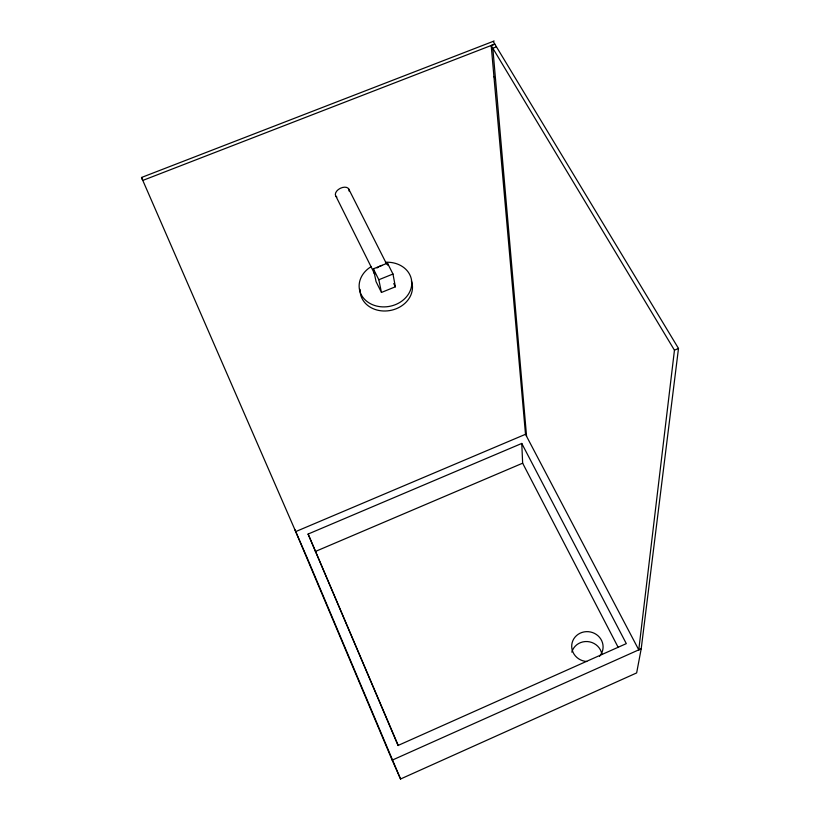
<?xml version="1.0" encoding="UTF-8"?>
<svg xmlns="http://www.w3.org/2000/svg" width="820" height="820" viewBox="0 0 820 820"><rect width="100%" height="100%" fill="white"/><g stroke="black" fill="none" stroke-linecap="round" stroke-linejoin="round"><path stroke-width="1.23" d="M374.289 271.922L374.75 274.146L335.933 196.267M493.168 41.379L678.489 348.438L641.209 648.764L638.77 649.87L674.45 350.191L491.2 45.551L494.798 44.085L142.752 180.441L141.511 177.479L494.152 41M400.549 779L636.648 672.923L641.209 648.764L392.185 760.15L400.549 779L307.254 558.092L141.511 177.479M674.45 350.191L678.489 348.438M308.105 534.056L521.766 443.446L626.306 643.628L398.212 745.4L308.105 534.056L398.11 745.616M315.351 551.47L522.647 463.187L521.766 443.446M295.692 531.606L525.507 434.292L491.2 45.551M496.428 46.791L492.83 48.257L526.573 436.332M381.443 292.453L395.373 286.795L392.975 274.023L387.47 263.138L373.377 268.816L376.062 281.639L381.443 292.453L378.83 279.743L373.377 268.816M378.83 279.743L392.975 274.023M493.927 76.526L495.516 79.192M525.507 434.292L638.77 649.87M522.647 463.187L618.085 647.195M348.561 188.702L386.691 264.173M393.743 283.566L395.373 286.795M294.79 529.474L392.185 760.15M374.279 272.855L374.391 273.367M387.47 263.138L387.891 265.311M571.817 652.136A15.416 14.647 12.4 0 1 587.428 641.558A15.416 14.647 12.4 0 1 601.849 654.134M586.792 661.494A15.734 14.914 11.5 0 1 572.206 642.501A15.734 14.914 11.5 0 1 594.531 633.409A15.734 14.914 11.5 0 1 599.512 656.318M377.026 267.976A7.626 4.284 -27 0 1 382.284 265.393M336.866 197.087A7.38 4.571 -27.2 0 1 340.32 188.303A7.38 4.571 -27.2 0 1 349.074 191.07M411.353 280.891A26.332 22.099 -10.9 0 1 389.674 310.585A26.332 22.099 -10.9 0 1 360.103 289.388M385.472 262.267A26.465 22.171 -10.8 0 1 410.307 290.536A26.465 22.171 -10.8 0 1 369.061 302.918A26.465 22.171 -10.8 0 1 371.419 266.49"/></g></svg>
